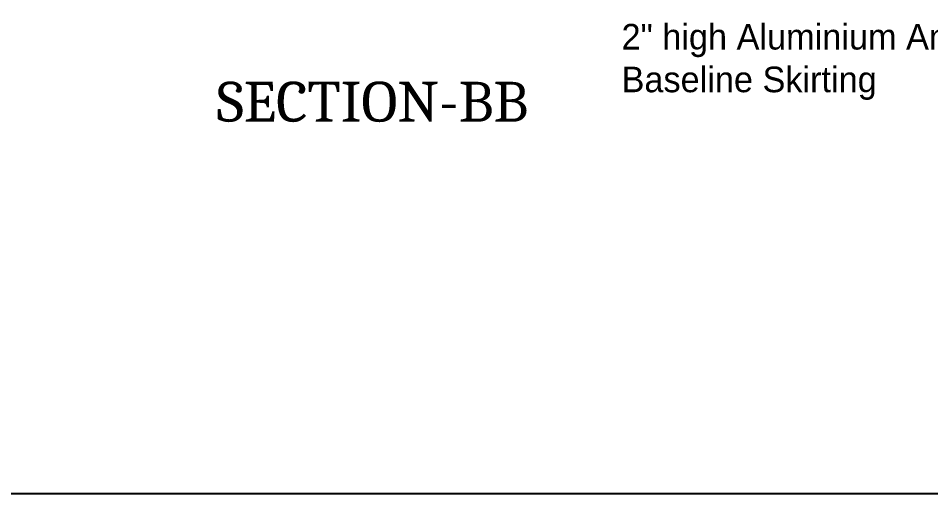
# Model space of a CAD drawing. Header units: millimetres. Extents: x 3460353 to 3472294, y -129816 to -118796.
# Drawn here: x 3464559 to 3466876, y -129816 to -128610 of the extents above; entities that cross this region are included whole.
import ezdxf

# ---------------------------------------------------------------- set-up
doc = ezdxf.new("R2010")
doc.units = ezdxf.units.MM
doc.header["$LTSCALE"] = 0.5
doc.header["$MEASUREMENT"] = 0
doc.linetypes.add('CNS_CENTER', pattern=[1.5, 0.45, -0.5, 0.05, -0.5])
doc.layers.add('CENTER', color=7, linetype='CNS_CENTER')
doc.styles.add('ARIAL', font='eurr____.ttf', dxfattribs={"height": 6})
doc.styles.add('TITAN', font='Cambria Math.ttf')

# ---------------------------------------------------------------- blocks, each defined once
blk = doc.blocks.new('WTW')
at = {"layer": 'CENTER', "lineweight": 0, "insert": (-109206.67, 2362633.929), "char_height": 2.56, "attachment_point": 1, "style": 'ARIAL'}
blk.add_mtext_dynamic_manual_height_columns('2" high Aluminium Anoidized Baseline Skirting', width=50.48896, gutter_width=15, heights=[0], dxfattribs=at)
at = {"layer": 'CENTER', "linetype": 'ByBlock', "lineweight": 0, "insert": (-109247.127, 2362628.15), "char_height": 4, "width": 44.23529, "attachment_point": 1, "style": 'TITAN'}
blk.add_mtext('{\\C256;SECTION-BB}', dxfattribs=at)

msp = doc.modelspace()

# ---------------------------------------------------------------- linework, layer by layer
at = {"ltscale": 0.5}
msp.add_lwpolyline([(3463201.5, -120005.5), (3472099.5, -120005.5), (3472099.5, -129816.5), (3463201.5, -129816.5)], close=True, dxfattribs=at)

# ---------------------------------------------------------------- block references
at = {"color": 7, "xscale": 25.40526631099194, "yscale": 25.40526631099194, "zscale": 25.40526631099194}
msp.add_blockref('WTW', (6240515.3, -60151968), dxfattribs=at)

doc.saveas('drawing.dxf')
